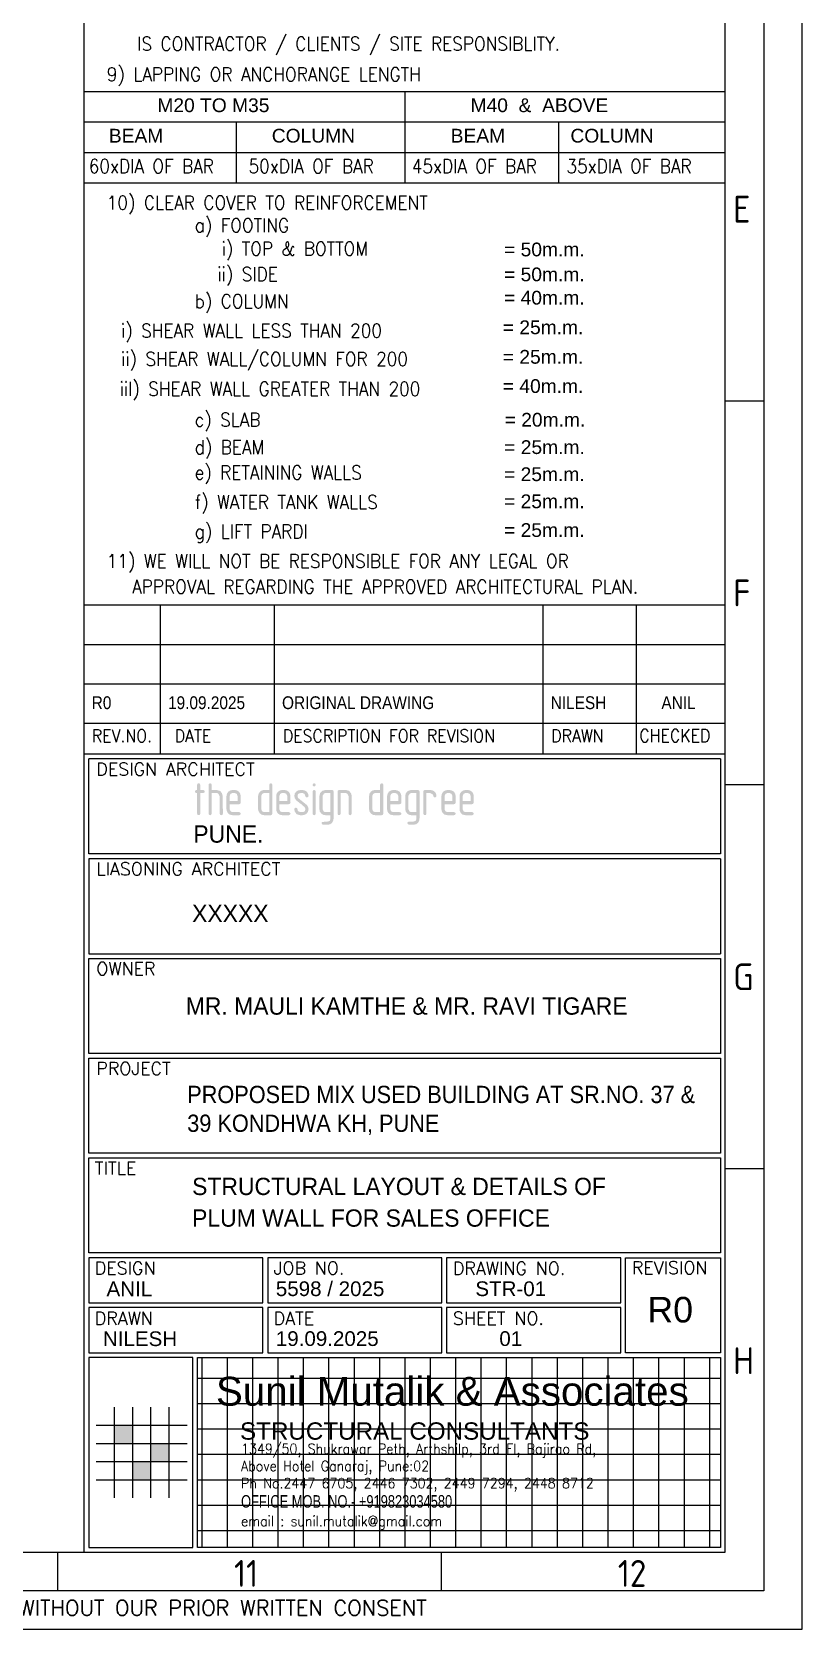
# Model space of a CAD drawing. Header units: inches. Extents: x -1279580 to -1184408, y -1638357 to -1580761.
# Drawn here: x -1230214 to -1220180, y -1622761 to -1601955 of the extents above; entities that cross this region are included whole.
import ezdxf
from ezdxf.enums import TextEntityAlignment as Align

# ---------------------------------------------------------------- set-up
doc = ezdxf.new("R2010")
doc.units = ezdxf.units.IN
doc.header["$LTSCALE"] = 1000
for name, color, linetype in [('025', 1, 'Continuous'), ('035', 7, 'Continuous'), ('SMA-TITLE', 7, 'Continuous'), ('SMA-TITLE-XXX', 7, 'Continuous')]:
    doc.layers.add(name, color=color, linetype=linetype)
doc.layers.add('SMA-NOTES', color=7, linetype='Continuous', lineweight=25)
doc.styles.add('ISO Proportional', font='isocp.shx')
doc.styles.add('NEW ROMANS', font='romans.shx')
doc.styles.add('ROMANS', font='romans.shx', dxfattribs={"width": 0.9})
doc.styles.add('SSSROMS', font='sssroms.shx', dxfattribs={"height": 250})
doc.styles.add('TITLE', font='arial.ttf', dxfattribs={"height": 250})
doc.styles.add('TITLE TEXT', font='arial.ttf', dxfattribs={"width": 0.9})

# ---------------------------------------------------------------- blocks, each defined once
blk = doc.blocks.new('Z$W@#1F802D39')
at = {"layer": '025', "color": 1}
for points in [[(594, 0), (594, 420), (0, 420), (0, 0)], [(5, 415), (589, 415), (589, 5), (5, 5)]]:
    blk.add_lwpolyline(points, close=True, dxfattribs=at)
at = {"layer": '025', "color": 2}
blk.add_lwpolyline([(584, 10), (584, 410), (10, 410), (10, 10)], close=True, dxfattribs=at)
at = {"layer": '035'}
for p, q in [((589, 159.96), (584.02, 159.96)), ((589, 109.96), (584.02, 109.96)), ((589, 59.96), (584.02, 59.96)), ((497, 10), (497, 5)), ((547, 10), (547, 5))]:
    blk.add_line(p, q, dxfattribs=at)
at = {"style": 'ROMANS'}
blk.add_text('THIS DRG & THE CONNECTED DESIGN IS OUR SOLE PROPERTY & COPYRIGHT IT IS LOANED ON CONDITION OF RETURN ON DEMAND IT SHALL NOT BE COPIED LENT OR USED WITHOUT OUR PRIOR WRITTEN CONSENT', height=2, dxfattribs=at).set_placement((257.8, 1.76))
at = {"layer": '035', "style": 'ISO Proportional'}
for s, p in [('E', (585.02, 183.22)), ('F', (585.02, 133.22)), ('G', (585.02, 83.22)), ('H', (585.02, 33.22)), ('11', (519.99, 5.5)), ('12', (569.99, 5.5))]:
    blk.add_text(s, height=3.5, dxfattribs=at).set_placement(p)
blk = doc.blocks.new('Z$W@#3E6C2BE7')
h = blk.add_hatch(color=2)
h.paths.add_polyline_path([(8.36, 16.71), (4.18, 16.71), (4.18, 12.53), (8.36, 12.53)])
h.paths.add_polyline_path([(16.71, 12.53), (12.53, 12.53), (12.53, 8.36), (16.71, 8.36)])
h.paths.add_polyline_path([(12.53, 8.36), (8.36, 8.36), (8.36, 4.18), (12.53, 4.18)])
for p, q in [((4.18, 20.89), (4.18, 0)), ((8.36, 20.89), (8.36, 0)), ((12.53, 20.89), (12.53, 0)), ((16.71, 20.89), (16.71, 0)), ((0, 16.71), (20.89, 16.71)), ((0, 12.53), (20.89, 12.53)), ((0, 8.36), (20.89, 8.36)), ((0, 4.18), (20.89, 4.18))]:
    blk.add_line(p, q)
blk = doc.blocks.new('A$C075F1633')
at = {"lineweight": 0}
h = blk.add_hatch(color=30, dxfattribs=at)
h.dxf.hatch_style = 1
h.paths.add_polyline_path([(0.26, 10.75), (0.18, 10.72), (0.15, 10.64), (0.15, 10.29), (0.11, 10.29), (0.03, 10.26), (0, 10.18), (0.03, 10.11), (0.11, 10.08), (0.15, 10.08), (0.15, 8.66), (0.18, 8.58), (0.26, 8.55), (0.34, 8.58), (0.37, 8.66), (0.37, 10.08), (0.57, 10.08), (0.65, 10.11), (0.68, 10.18), (0.65, 10.26), (0.57, 10.29), (0.37, 10.29), (0.37, 10.64), (0.34, 10.72)])
h = blk.add_hatch(color=256)
h.dxf.hatch_style = 1
h.paths.add_polyline_path([(2.75, 10.29), (2.6, 10.29), (2.44, 10.25), (2.3, 10.17), (2.21, 10.03), (2.18, 9.88), (2.18, 8.96), (2.2, 8.84), (2.27, 8.7), (2.4, 8.59), (2.59, 8.55), (3.06, 8.55), (3.13, 8.58), (3.17, 8.66), (3.13, 8.73), (3.06, 8.76), (2.59, 8.76), (2.46, 8.82), (2.4, 8.96), (2.4, 9.31), (3.06, 9.31), (3.13, 9.34), (3.17, 9.43), (3.16, 9.44), (3.16, 9.88), (3.13, 10.03), (3.04, 10.17), (2.91, 10.25)])
h.paths.add_polyline_path([(2.4, 9.53), (2.4, 9.88), (2.46, 10.02), (2.59, 10.08), (2.75, 10.08), (2.89, 10.02), (2.94, 9.88), (2.94, 9.53)], flags=16)
h.paths.add_polyline_path([(1.05, 10.75), (0.97, 10.72), (0.94, 10.64), (0.94, 8.66), (0.97, 8.58), (1.05, 8.55), (1.12, 8.58), (1.16, 8.66), (1.16, 10.08), (1.51, 10.08), (1.61, 10.04), (1.7, 9.88), (1.71, 8.66), (1.74, 8.58), (1.81, 8.55), (1.9, 8.58), (1.93, 8.66), (1.92, 9.85), (1.87, 10.07), (1.75, 10.21), (1.73, 10.22), (1.51, 10.29), (1.16, 10.29), (1.16, 10.64), (1.12, 10.72)])
h = blk.add_hatch(color=30, dxfattribs=at)
h.dxf.hatch_style = 1
h.paths.add_polyline_path([(5.35, 10.64), (5.31, 10.72), (5.24, 10.75), (5.16, 10.72), (5.13, 10.64), (5.13, 10.29), (4.78, 10.29), (4.62, 10.26), (4.49, 10.17), (4.4, 10.04), (4.36, 9.88), (4.36, 8.96), (4.4, 8.8), (4.49, 8.67), (4.62, 8.58), (4.78, 8.55), (5.24, 8.55), (5.31, 8.58), (5.35, 8.66)])
h.paths.add_polyline_path([(5.13, 8.76), (4.78, 8.76), (4.64, 8.82), (4.58, 8.96), (4.58, 9.88), (4.64, 10.02), (4.78, 10.08), (5.13, 10.08)], flags=16)
h = blk.add_hatch(color=256)
h.dxf.hatch_style = 1
h.paths.add_polyline_path([(8.22, 10.75), (8.15, 10.72), (8.12, 10.64), (8.15, 10.56), (8.22, 10.53), (8.3, 10.56), (8.34, 10.64), (8.3, 10.72)])
h.paths.add_polyline_path([(8.23, 10.29), (8.15, 10.26), (8.12, 10.18), (8.12, 8.66), (8.15, 8.58), (8.23, 8.55), (8.31, 8.58), (8.34, 8.66), (8.34, 10.18), (8.31, 10.26)])
h.paths.add_polyline_path([(6.37, 9.53), (5.83, 9.53), (5.83, 9.88), (5.89, 10.02), (6.02, 10.08), (6.18, 10.08), (6.31, 10.02), (6.37, 9.88)], flags=16)
h.paths.add_polyline_path([(5.85, 9.53), (5.83, 9.53)], flags=16)
h.paths.add_polyline_path([(6.59, 9.44), (6.59, 9.88), (6.56, 10.03), (6.47, 10.17), (6.34, 10.25), (6.18, 10.29), (6.03, 10.29), (5.87, 10.25), (5.73, 10.17), (5.64, 10.03), (5.61, 9.88), (5.61, 8.96), (5.63, 8.84), (5.7, 8.7), (5.83, 8.59), (6.02, 8.55), (6.48, 8.55), (6.56, 8.58), (6.6, 8.66), (6.56, 8.73), (6.48, 8.76), (6.02, 8.76), (5.88, 8.82), (5.83, 8.96), (5.83, 9.31), (6.48, 9.31), (6.56, 9.34), (6.6, 9.43)])
h.paths.add_polyline_path([(7.43, 10.29), (7.28, 10.29), (7.11, 10.25), (6.98, 10.17), (6.89, 10.04), (6.86, 9.88), (6.89, 9.73), (6.98, 9.59), (6.99, 9.57), (7.05, 9.53), (7.21, 9.4), (7.35, 9.3), (7.56, 9.11), (7.6, 9.05), (7.62, 8.96), (7.6, 8.88), (7.57, 8.82), (7.5, 8.78), (7.43, 8.76), (7.27, 8.76), (7.13, 8.82), (7.09, 8.89), (7.08, 8.96), (7.05, 9.04), (6.97, 9.07), (6.89, 9.04), (6.86, 8.96), (6.89, 8.8), (6.99, 8.66), (7.04, 8.61), (7.26, 8.55), (7.43, 8.55), (7.59, 8.58), (7.72, 8.67), (7.81, 8.8), (7.84, 8.96), (7.84, 9), (7.83, 9.05), (7.79, 9.15), (7.74, 9.24), (7.69, 9.28), (7.13, 9.73), (7.12, 9.76), (7.09, 9.81), (7.08, 9.84), (7.08, 9.87), (7.09, 9.95), (7.13, 10.02), (7.2, 10.06), (7.27, 10.07), (7.46, 10.07), (7.56, 10.02), (7.62, 9.88), (7.65, 9.8), (7.73, 9.77), (7.81, 9.8), (7.84, 9.88), (7.81, 10.04), (7.72, 10.17), (7.59, 10.25)])
h = blk.add_hatch(color=256)
h.dxf.hatch_style = 1
h.paths.add_polyline_path([(9.54, 10.26), (9.46, 10.29), (9, 10.29), (8.99, 10.29), (8.77, 10.22), (8.64, 10.07), (8.59, 9.88), (8.59, 8.96), (8.62, 8.8), (8.65, 8.76), (9, 8.76), (8.94, 8.78), (8.89, 8.8), (8.81, 8.96), (8.81, 9.88), (8.9, 10.04), (9, 10.08), (9.57, 10.08), (9.57, 10.18)])
h.paths.add_polyline_path([(9.57, 10.08), (9.35, 10.08), (9.35, 8.76), (8.65, 8.76), (8.71, 8.67), (8.84, 8.58), (9, 8.55), (9.35, 8.55), (9.35, 8.5), (9.35, 8.28), (9.3, 8.15), (9.15, 8.11), (9.1, 8.11), (8.77, 8.08), (8.74, 8.01), (8.77, 7.93), (8.86, 7.89), (9.16, 7.89), (9.35, 7.93), (9.48, 8.04), (9.55, 8.19), (9.57, 8.35)])
h = blk.add_hatch(color=256)
h.dxf.hatch_style = 1
h.paths.add_polyline_path([(10.06, 10.08), (10.41, 10.08), (10.51, 10.04), (10.6, 9.88), (10.6, 8.66), (10.63, 8.58), (10.71, 8.55), (10.79, 8.58), (10.82, 8.66), (10.82, 9.88), (10.77, 10.07), (10.64, 10.22), (10.63, 10.23), (10.41, 10.29), (9.95, 10.29), (9.87, 10.26), (9.84, 10.18), (9.84, 8.66), (9.87, 8.58), (9.94, 8.55), (10.02, 8.58), (10.06, 8.66)])
h = blk.add_hatch(color=30, dxfattribs=at)
h.dxf.hatch_style = 1
h.paths.add_polyline_path([(13.01, 10.64), (12.97, 10.72), (12.89, 10.75), (12.81, 10.72), (12.78, 10.64), (12.78, 10.29), (12.44, 10.29), (12.27, 10.26), (12.14, 10.17), (12.05, 10.04), (12.02, 9.88), (12.02, 8.96), (12.05, 8.8), (12.14, 8.67), (12.27, 8.58), (12.43, 8.55), (12.89, 8.55), (12.97, 8.58), (13.01, 8.66)])
h.paths.add_polyline_path([(12.43, 10.08), (12.78, 10.08), (12.78, 8.76), (12.43, 8.76), (12.29, 8.82), (12.24, 8.96), (12.24, 9.88), (12.3, 10.02)], flags=16)
h = blk.add_hatch(color=256)
h.dxf.hatch_style = 1
h.paths.add_polyline_path([(14.92, 8.11), (14.77, 8.11), (14.69, 8.08), (15.02, 8.11)], flags=17)
h.paths.add_polyline_path([(18.83, 10.08), (18.97, 10.02), (19.02, 9.88), (19.02, 9.53), (18.48, 9.53), (18.48, 9.88), (18.54, 10.02), (18.67, 10.08)], flags=16)
h.paths.add_polyline_path([(19.24, 9.44), (19.24, 9.88), (19.21, 10.03), (19.12, 10.17), (18.99, 10.25), (18.83, 10.29), (18.67, 10.29), (18.52, 10.25), (18.38, 10.17), (18.29, 10.03), (18.26, 9.88), (18.26, 8.96), (18.28, 8.84), (18.35, 8.7), (18.47, 8.59), (18.67, 8.55), (19.13, 8.55), (19.21, 8.58), (19.24, 8.66), (19.21, 8.73), (19.13, 8.76), (18.67, 8.76), (18.53, 8.82), (18.48, 8.96), (18.48, 9.31), (19.13, 9.31), (19.21, 9.34), (19.24, 9.43)])
h.paths.add_polyline_path([(17.58, 10.29), (17.43, 10.29), (17.27, 10.25), (17.13, 10.17), (17.04, 10.03), (17.01, 9.88), (17.01, 8.96), (17.03, 8.84), (17.1, 8.7), (17.23, 8.59), (17.42, 8.55), (17.88, 8.55), (17.96, 8.58), (18, 8.66), (17.96, 8.73), (17.88, 8.76), (17.42, 8.76), (17.28, 8.82), (17.23, 8.96), (17.23, 9.31), (17.88, 9.31), (17.96, 9.34), (18, 9.43), (17.99, 9.44), (17.99, 9.88), (17.96, 10.03), (17.87, 10.17), (17.74, 10.25)])
h.paths.add_polyline_path([(17.23, 9.53), (17.23, 9.88), (17.29, 10.02), (17.42, 10.08), (17.58, 10.08), (17.71, 10.02), (17.77, 9.88), (17.77, 9.53)], flags=16)
h.paths.add_polyline_path([(16.25, 10.07), (16.41, 9.99), (16.44, 9.92), (16.45, 9.88), (16.48, 9.8), (16.56, 9.77), (16.63, 9.8), (16.67, 9.88), (16.65, 9.98), (16.6, 10.11), (16.45, 10.24), (16.25, 10.29), (15.87, 10.29), (15.79, 10.26), (15.76, 10.18), (15.76, 8.66), (15.79, 8.58), (15.87, 8.55), (15.95, 8.58), (15.98, 8.66), (15.98, 10.07)])
h.paths.add_polyline_path([(13.48, 9.53), (13.48, 9.88), (13.54, 10.02), (13.68, 10.08), (13.83, 10.08), (13.97, 10.02), (14.03, 9.88), (14.03, 9.53)], flags=16)
h.paths.add_polyline_path([(13.83, 10.29), (13.68, 10.29), (13.52, 10.25), (13.38, 10.17), (13.3, 10.03), (13.26, 9.88), (13.26, 8.96), (13.28, 8.84), (13.35, 8.7), (13.48, 8.59), (13.68, 8.55), (14.13, 8.55), (14.22, 8.58), (14.25, 8.66), (14.22, 8.73), (14.13, 8.76), (13.67, 8.76), (13.54, 8.82), (13.48, 8.96), (13.48, 9.31), (14.13, 9.31), (14.22, 9.34), (14.25, 9.43), (14.25, 9.44), (14.25, 9.88), (14.21, 10.03), (14.12, 10.17), (13.99, 10.25)])
h.paths.add_polyline_path([(15.28, 10.08), (15.28, 8.76), (14.93, 8.76), (14.87, 8.78), (14.82, 8.8), (14.73, 8.96), (14.73, 9.88), (14.82, 10.04), (14.93, 10.08)], flags=16)
h.paths.add_polyline_path([(14.64, 8.67), (14.77, 8.58), (14.93, 8.55), (15.28, 8.55), (15.28, 8.5), (15.28, 8.28), (15.22, 8.15), (15.07, 8.11), (15.02, 8.11), (14.69, 8.08), (14.66, 8.01), (14.7, 7.93), (14.78, 7.89), (15.09, 7.89), (15.28, 7.93), (15.41, 8.04), (15.48, 8.19), (15.5, 8.35), (15.5, 10.18), (15.47, 10.26), (15.38, 10.29), (14.93, 10.29), (14.92, 10.29), (14.69, 10.22), (14.56, 10.07), (14.51, 9.88), (14.51, 8.96), (14.55, 8.8)])

msp = doc.modelspace()

# ---------------------------------------------------------------- hatches: boundary and pattern name
h = msp.add_hatch()
h.set_pattern_fill('ANSI37', color=1, scale=104.166667, angle=45, style=0)
h.set_pattern_definition([(90, (-1490927.28, 21585.1), (-330.729167, 7e-14), []), (180, (-1490927.28, 21585.1), (-7e-14, -330.729167), [])])
h.paths.add_polyline_path([(-1228056.259, -1621699.45), (-1228056.259, -1619223.847), (-1221241.541, -1619223.847), (-1221241.541, -1621699.45)])
h.paths.add_polyline_path([(-1227546.752, -1620006.364), (-1227546.752, -1620356.576), (-1222907.357, -1620356.576), (-1222907.357, -1620006.364)], flags=24)
h.paths.add_polyline_path([(-1227890.414, -1619371.445), (-1227890.414, -1619958.208), (-1221578.121, -1619958.208), (-1221578.121, -1619371.445)], flags=24)
h.paths.add_polyline_path([(-1227864.055, -1619961.574), (-1227864.055, -1622004.353), (-1222456.007, -1622004.353), (-1222456.007, -1619961.574)], flags=24)

# ---------------------------------------------------------------- linework, layer by layer
at = {"layer": '025', "color": 2}
for p, q in [((-1229534.809, -1621761.34, -22520.048), (-1229534.809, -1581761.34, -22520.048)), ((-1229534.809, -1602731.359, -22520.048), (-1221179.651, -1602731.359, -22520.048)), ((-1225357.23, -1602731.359, -22520.048), (-1225357.23, -1603921.465, -22520.048)), ((-1229534.809, -1603128.066, -22520.048), (-1221179.651, -1603128.066, -22520.048)), ((-1227551.358, -1603128.066, -22520.048), (-1227551.358, -1603921.465, -22520.048)), ((-1223354.796, -1603128.066, -22520.048), (-1223354.796, -1603921.465, -22520.048)), ((-1229534.809, -1603524.774, -22520.048), (-1221179.651, -1603524.774, -22520.048)), ((-1229534.809, -1603921.465, -22520.048), (-1221179.651, -1603921.465, -22520.048)), ((-1229534.809, -1621699.45, -22520.048), (-1229534.809, -1611425.699, -22520.048))]:
    msp.add_line(p, q, dxfattribs=at)
at = {"layer": '025', "color": 2, "linetype": 'Continuous'}
for p, q in [((-1229534.809, -1609420.461, -22520.048), (-1221179.651, -1609420.461, -22520.048)), ((-1228540.571, -1611363.809, -22520.048), (-1228540.571, -1609420.461, -22520.048)), ((-1227055.209, -1611363.809, -22520.048), (-1227055.209, -1609420.461, -22520.048)), ((-1223554.644, -1611363.809, -22520.048), (-1223554.644, -1609420.461, -22520.048)), ((-1222338.044, -1611363.809, -22520.048), (-1222338.044, -1609420.461, -22520.048)), ((-1229534.809, -1609934.149, -22520.048), (-1221179.651, -1609934.149, -22520.048)), ((-1229534.809, -1610447.836, -22520.048), (-1221179.651, -1610447.836, -22520.048)), ((-1229534.809, -1610961.524, -22520.048), (-1221179.651, -1610961.524, -22520.048)), ((-1221179.651, -1611363.809, -22520.048), (-1229534.809, -1611363.809, -22520.048)), ((-1221241.541, -1611425.699, -22520.048), (-1229472.919, -1611425.699, -22520.048)), ((-1229472.919, -1612663.5, -22520.048), (-1229472.919, -1611425.699, -22520.048)), ((-1221241.541, -1611425.699, -22520.048), (-1221241.541, -1612663.5, -22520.048)), ((-1221241.541, -1612663.5, -22520.048), (-1229472.919, -1612663.5, -22520.048)), ((-1229472.919, -1612725.391, -22520.048), (-1229472.919, -1613963.192, -22520.048)), ((-1221241.541, -1612725.391, -22520.048), (-1229472.919, -1612725.391, -22520.048)), ((-1221241.541, -1612725.391, -22520.048), (-1221241.541, -1613963.192, -22520.048)), ((-1229472.919, -1613963.192, -22520.048), (-1221241.541, -1613963.192, -22520.048)), ((-1229472.919, -1615262.883, -22520.048), (-1229472.919, -1614025.082, -22520.048)), ((-1229472.919, -1614025.082, -22520.048), (-1221241.541, -1614025.082, -22520.048)), ((-1221241.541, -1614025.082, -22520.048), (-1221241.541, -1615262.883, -22520.048)), ((-1221241.541, -1615262.883, -22520.048), (-1229472.919, -1615262.883, -22520.048)), ((-1229472.919, -1616562.574, -22520.048), (-1229472.919, -1615324.773, -22520.048)), ((-1229472.919, -1615324.773, -22520.048), (-1221241.541, -1615324.773, -22520.048)), ((-1221241.541, -1615324.773, -22520.048), (-1221241.541, -1616562.574, -22520.048)), ((-1221241.541, -1616562.574, -22520.048), (-1229472.919, -1616562.574, -22520.048)), ((-1229472.919, -1617862.266, -22520.048), (-1229472.919, -1616624.464, -22520.048)), ((-1229472.919, -1616624.464, -22520.048), (-1221241.541, -1616624.464, -22520.048)), ((-1221241.541, -1616624.464, -22520.048), (-1221241.541, -1617862.266, -22520.048)), ((-1221241.541, -1617862.266, -22520.048), (-1229472.919, -1617862.266, -22520.048)), ((-1227203.617, -1617924.156, -22520.048), (-1229472.919, -1617924.156, -22520.048)), ((-1229472.919, -1617924.156, -22520.048), (-1229472.919, -1618512.111, -22520.048)), ((-1227203.617, -1618512.111, -22520.048), (-1227203.617, -1617924.156, -22520.048)), ((-1227141.727, -1617924.156, -22520.048), (-1227141.727, -1618512.111, -22520.048)), ((-1224872.424, -1617924.156, -22520.048), (-1227141.727, -1617924.156, -22520.048)), ((-1224872.424, -1618512.111, -22520.048), (-1224872.424, -1617924.156, -22520.048)), ((-1222541.232, -1617924.156, -22520.048), (-1224810.534, -1617924.156, -22520.048)), ((-1224810.534, -1617924.156, -22520.048), (-1224810.534, -1618512.111, -22520.048)), ((-1222541.232, -1618512.111, -22520.048), (-1222541.232, -1617924.156, -22520.048)), ((-1222479.342, -1617924.156, -22520.048), (-1221241.541, -1617924.156, -22520.048)), ((-1222479.342, -1619161.957, -22520.048), (-1222479.342, -1617924.156, -22520.048)), ((-1221241.541, -1617924.156, -22520.048), (-1221241.541, -1619161.957, -22520.048)), ((-1229472.919, -1618512.111, -22520.048), (-1227203.617, -1618512.111, -22520.048)), ((-1227203.617, -1618574.001, -22520.048), (-1229472.919, -1618574.001, -22520.048)), ((-1229472.919, -1618574.001, -22520.048), (-1229472.919, -1619161.957, -22520.048)), ((-1227203.617, -1619161.957, -22520.048), (-1227203.617, -1618574.001, -22520.048)), ((-1227141.727, -1618512.111, -22520.048), (-1224872.424, -1618512.111, -22520.048)), ((-1227141.727, -1618574.001, -22520.048), (-1227141.727, -1619161.957, -22520.048)), ((-1224872.424, -1618574.001, -22520.048), (-1227141.727, -1618574.001, -22520.048)), ((-1224872.424, -1619161.957, -22520.048), (-1224872.424, -1618574.001, -22520.048)), ((-1224810.534, -1618512.111, -22520.048), (-1222541.232, -1618512.111, -22520.048)), ((-1224810.534, -1618512.111, -22520.048), (-1222541.232, -1618512.111, -22520.048)), ((-1222541.232, -1618574.001, -22520.048), (-1224810.534, -1618574.001, -22520.048)), ((-1224810.534, -1618574.001, -22520.048), (-1224810.534, -1619161.957, -22520.048)), ((-1222541.232, -1619161.957, -22520.048), (-1222541.232, -1618574.001, -22520.048)), ((-1229472.919, -1619161.957, -22520.048), (-1227203.617, -1619161.957, -22520.048)), ((-1228118.149, -1619223.847, -22520.048), (-1229472.919, -1619223.847, -22520.048)), ((-1229472.919, -1619223.847, -22520.048), (-1229472.919, -1621699.45, -22520.048)), ((-1228118.149, -1621699.45, -22520.048), (-1228118.149, -1619223.847, -22520.048)), ((-1228056.259, -1621699.45, -22520.048), (-1228056.259, -1619223.847, -22520.048)), ((-1228056.259, -1619223.847, -22520.048), (-1221241.541, -1619223.847, -22520.048)), ((-1227141.727, -1619161.957, -22520.048), (-1224872.424, -1619161.957, -22520.048)), ((-1224810.534, -1619161.957, -22520.048), (-1222541.232, -1619161.957, -22520.048)), ((-1221241.541, -1619161.957, -22520.048), (-1222479.342, -1619161.957, -22520.048)), ((-1221241.541, -1619223.847, -22520.048), (-1221241.541, -1621699.45, -22520.048)), ((-1229472.919, -1621699.45, -22520.048), (-1228118.149, -1621699.45, -22520.048)), ((-1221241.541, -1621699.45, -22520.048), (-1228056.259, -1621699.45, -22520.048))]:
    msp.add_line(p, q, dxfattribs=at)

# ---------------------------------------------------------------- block references
at = {"linetype": 'Continuous', "xscale": 188.8250173607465, "yscale": 188.8250173607465, "zscale": 188.8250173607465}
msp.add_blockref('A$C075F1633', (-1228090.392, -1613773.384, -11260.024), dxfattribs=at)
at = {"layer": '025', "xscale": 100, "yscale": 100, "zscale": 100}
msp.add_blockref('Z$W@#1F802D39', (-1279579.65, -1622761.34, -22520.048), dxfattribs=at)
at = {"layer": 'SMA-TITLE', "xscale": 56.71875000031032, "yscale": 56.71875000031032, "zscale": 56.71875000031032}
msp.add_blockref('Z$W@#3E6C2BE7', (-1229377.64, -1621054.016, -22520.048), dxfattribs=at)

# ---------------------------------------------------------------- texts
at = {"color": 7, "style": 'TITLE'}
for s, height, p in [('Sunil Mutalik & Associates', 376.04167, (-1227816.218, -1619851.693, -22520.048)), ('STRUCTURAL CONSULTANTS', 225.625, (-1227502.543, -1620294.359, -22520.048))]:
    msp.add_text(s, height=height, dxfattribs=at).set_placement(p)
at = {"color": 4, "insert": (-1227489.129, -1620346.711, -22520.048), "char_height": 134.02125, "width": 4824.4849, "attachment_point": 1, "style": 'ROMANS'}
msp.add_mtext('1349/50, Shukrawar Peth, Arthshilp, 3rd Fl, Bajirao Rd, Above Hotel Ganaraj, Pune:02\\PPh No.2447 6705, 2446 7302, 2449 7294, 2448 8712\\P{\\fArial Narrow|b0|i0|c0|p0;\\H1.212121x;\\C14;OFFICE MOB. NO.- +919823034580} \\Pemail : sunil.mutalik@gmail.com ', dxfattribs=at)
at = {"layer": 'SMA-NOTES', "color": 0, "width": 0.9}
for s, height, style, p in [('IS CONTRACTOR / CLIENTS / SITE RESPONSIBLITY.', 179.16667, 'ROMANS', (-1228842.248, -1602199.068, -22520.048)), ('9) LAPPING OR ANCHORANGE LENGTH', 179.16667, 'ROMANS', (-1229238.433, -1602597.087, -22520.048)), ('60xDIA OF BAR', 179.16667, 'ROMANS', (-1229473.66, -1603793.324, -22520.048)), ('50xDIA OF BAR', 179.16667, 'ROMANS', (-1227391.325, -1603793.324, -22520.048)), ('45xDIA OF BAR', 179.16667, 'ROMANS', (-1225265.168, -1603793.324, -22520.048)), ('35xDIA OF BAR', 179.16667, 'ROMANS', (-1223249.692, -1603793.324, -22520.048)), ('10) CLEAR COVER TO REINFORCEMENT', 179.16667, 'ROMANS', (-1229238.433, -1604269.394, -22520.048)), ('a) FOOTING                ', 179.16667, 'ROMANS', (-1228092.838, -1604563.581, -22520.048)), ('i) TOP & BOTTOM               ', 179.16667, 'ROMANS', (-1227742.756, -1604867.831, -22520.048)), ('ii) SIDE         ', 179.16667, 'ROMANS', (-1227798.618, -1605200.606, -22520.048)), ('b) COLUMN              ', 179.16667, 'ROMANS', (-1228092.838, -1605552.976, -22520.048)), ('i) SHEAR WALL LESS THAN 200            ', 179.16667, 'ROMANS', (-1229053.253, -1605935.497, -22520.048)), ('ii) SHEAR WALL/COLUMN FOR 200        ', 179.16667, 'ROMANS', (-1229053.253, -1606304.799, -22520.048)), ('iiI) SHEAR WALL GREATER THAN 200            ', 179.16667, 'ROMANS', (-1229071.48, -1606694, -22520.048)), ('c) SLAB                  ', 179.16667, 'ROMANS', (-1228092.838, -1607097.121, -22520.048)), ('d) BEAM         ', 179.16667, 'ROMANS', (-1228092.838, -1607453.687, -22520.048)), ('e) RETAINING WALLS            ', 179.16667, 'ROMANS', (-1228092.838, -1607784.408, -22520.048)), ('f) WATER TANK WALLS               ', 179.16667, 'ROMANS', (-1228092.838, -1608169.83, -22520.048)), ('g) LIFT PARDI       ', 179.16667, 'ROMANS', (-1228092.838, -1608553.1, -22520.048)), ('11) WE WILL NOT BE RESPONSIBLE FOR ANY LEGAL OR ', 179.16667, 'ROMANS', (-1229238.433, -1608937.194, -22520.048)), ('APPROVAL REGARDING THE APPROVED ARCHITECTURAL PLAN.', 179.16667, 'ROMANS', (-1228907.702, -1609270.822, -22520.048)), ('R0', 166.6667, 'SSSROMS', (-1229434.731, -1610776.898, -22520.048)), ('19.09.2025', 166.6667, 'SSSROMS', (-1228440.492, -1610776.898, -22520.048)), ('ORIGINAL DRAWING', 166.66667, 'SSSROMS', (-1226955.131, -1610776.898, -22520.048)), ('NILESH', 166.6667, 'SSSROMS', (-1223454.565, -1610776.898, -22520.048)), ('ANIL', 166.6667, 'SSSROMS', (-1222011.909, -1610776.898, -22520.048))]:
    msp.add_text(s, height=height, dxfattribs=dict(at, style=style)).set_placement(p)
at = {"layer": 'SMA-NOTES', "color": 10, "style": 'TITLE'}
for s, height, p in [('M20 TO M35', 179.1667, (-1228579.623, -1602999.909, -22520.048)), ('M40  &  ABOVE', 179.16667, (-1224498.515, -1602999.909, -22520.048)), ('BEAM', 179.1667, (-1229211.614, -1603396.616, -22520.048)), ('COLUMN', 179.1667, (-1227088.814, -1603396.616, -22520.048)), ('BEAM', 179.1667, (-1224758.077, -1603396.616, -22520.048)), ('COLUMN', 179.1667, (-1223197.695, -1603396.616, -22520.048))]:
    msp.add_text(s, height=height, dxfattribs=at).set_placement(p)
at = {"layer": 'SMA-NOTES', "color": 0, "style": 'TITLE'}
for s, p in [('= 50m.m.', (-1224062.281, -1604878.64, -22520.048)), ('= 50m.m.', (-1224062.281, -1605203.326, -22520.048)), ('= 40m.m.', (-1224062.281, -1605507.005, -22520.048)), ('= 25m.m.', (-1224078.764, -1605892.94, -22520.048)), ('= 25m.m.', (-1224078.764, -1606277.275, -22520.048)), ('= 40m.m.', (-1224078.764, -1606658.17, -22520.048)), ('= 20m.m.', (-1224054.407, -1607097.121, -22520.048)), ('= 25m.m.', (-1224060.415, -1607453.687, -22520.048)), ('= 25m.m.', (-1224062.281, -1607806.625, -22520.048)), ('= 25m.m.', (-1224062.281, -1608159.502, -22520.048)), ('= 25m.m.', (-1224062.281, -1608534.012, -22520.048))]:
    msp.add_text(s, height=179.1667, dxfattribs=at).set_placement(p)
at = {"layer": 'SMA-TITLE', "style": 'TITLE TEXT', "width": 0.95}
for s, p in [('PUNE.', (-1228110.84, -1612516.871, -22520.048)), ('XXXXX', (-1228126.85, -1613551.086, -22520.048)), ('MR. MAULI KAMTHE & MR. RAVI TIGARE', (-1228209.496, -1614757.531, -22520.048)), ('STRUCTURAL LAYOUT & DETAILS OF', (-1228126.85, -1617107.469, -22520.048)), ('PLUM WALL FOR SALES OFFICE', (-1228126.85, -1617519.617, -22520.048))]:
    msp.add_text(s, height=225, dxfattribs=at).set_placement(p)
at = {"layer": 'SMA-TITLE', "style": 'TITLE TEXT'}
for s, p in [('ANIL', (-1229242.04, -1618425.187, -22520.048)), ('NILESH', (-1229289.159, -1619075.032, -22520.048))]:
    msp.add_text(s, height=191.6667, dxfattribs=at).set_placement(p)
for s, height, p in [('5598 / 2025', 191.66667, (-1226328.861, -1618327.785, -22520.048)), ('STR-01', 191.6667, (-1223975.212, -1618327.785, -22520.048)), ('19.09.2025', 191.6667, (-1226366.057, -1618977.631, -22520.048)), ('01', 191.6667, (-1223975.212, -1618977.631, -22520.048))]:
    msp.add_text(s, height=height, dxfattribs=at).set_placement(p, align=Align.MIDDLE_CENTER)
at = {"layer": 'SMA-TITLE', "ltscale": 2.5, "style": 'TITLE TEXT'}
msp.add_text('R0', height=333.3333, dxfattribs=at).set_placement((-1221897.671, -1618600.838, -22520.048), align=Align.MIDDLE_CENTER)
at = {"layer": 'SMA-TITLE', "insert": (-1228190.396, -1615684.289, -22520.048), "char_height": 225, "width": 6690.8217, "attachment_point": 1, "style": 'TITLE TEXT'}
msp.add_mtext('PROPOSED MIX USED BUILDING AT SR.NO. 37 & 39 KONDHWA KH, PUNE', dxfattribs=at)
at = {"layer": 'SMA-TITLE-XXX', "color": 4, "style": 'NEW ROMANS', "width": 0.9}
for s, height, p in [('REV.NO.', 166.6667, (-1229433.372, -1611208.703, -22520.048)), ('DATE', 166.6667, (-1228353.036, -1611208.703, -22520.048)), ('DESCRIPTION FOR REVISION', 166.66667, (-1226944.871, -1611208.703, -22520.048)), ('DRAWN', 166.6667, (-1223447.803, -1611208.703, -22520.048)), ('CHECKED', 166.6667, (-1222299.941, -1611205.608, -22520.048))]:
    msp.add_text(s, height=height, dxfattribs=at).set_placement(p)
at = {"layer": 'SMA-TITLE-XXX', "color": 4, "style": 'NEW ROMANS'}
for s, height, p in [('DESIGN ARCHITECT', 166.66667, (-1229375.109, -1611642.314, -22520.048)), ('LIASONING ARCHITECT', 166.66667, (-1229375.109, -1612942.006, -22520.048)), ('OWNER', 166.6667, (-1229375.109, -1614241.697, -22520.048)), ('PROJECT', 166.6667, (-1229375.109, -1615541.388, -22520.048)), ('TITLE', 166.6667, (-1229395.556, -1616841.08, -22520.048)), ('DESIGN', 166.6667, (-1229395.556, -1618142.215, -22520.048)), ('JOB NO.', 166.6667, (-1227064.364, -1618142.215, -22520.048)), ('DRAWING NO.', 166.66667, (-1224728.732, -1618146.18, -22520.048)), ('REVISION', 166.6667, (-1222397.662, -1618137.701, -22520.048)), ('DRAWN', 166.6667, (-1229395.556, -1618796.026, -22520.048)), ('DATE', 166.6667, (-1227064.364, -1618796.026, -22520.048)), ('SHEET NO.', 166.6667, (-1224728.732, -1618796.026, -22520.048))]:
    msp.add_text(s, height=height, dxfattribs=at).set_placement(p)

doc.saveas('drawing.dxf')
